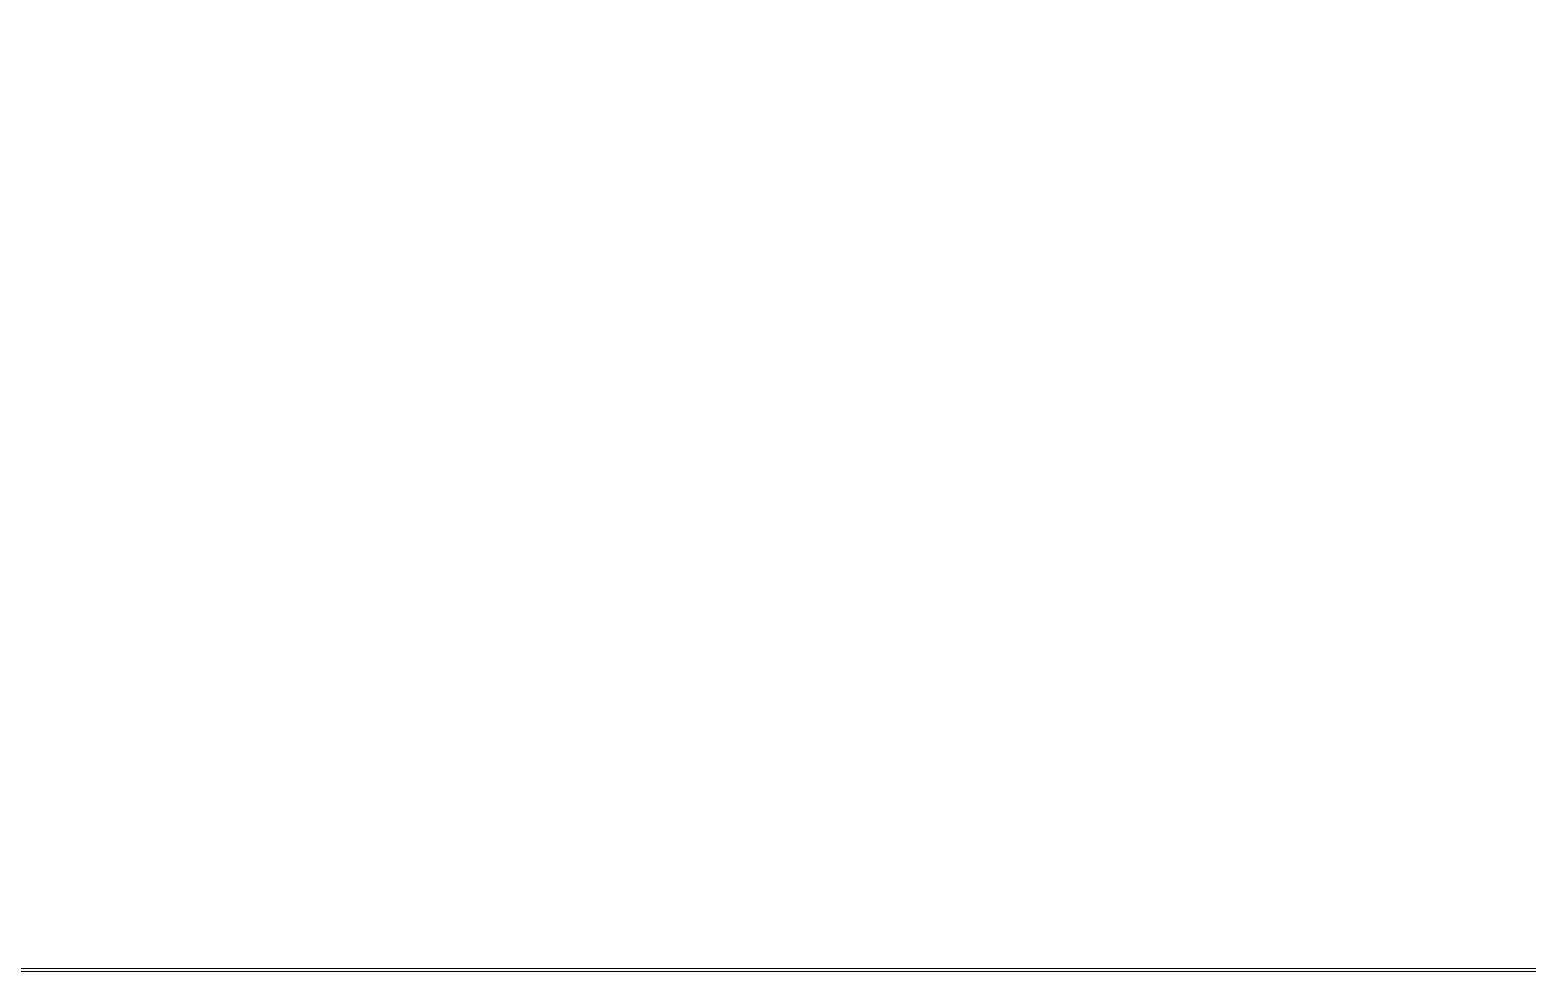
# Model space of a CAD drawing. Header units: millimetres. Extents: x 4739419 to 5837985, y 2291271 to 3446271.
# Drawn here: x 5003189 to 5004240, y 2404789 to 2405450 of the extents above; entities that cross this region are included whole.
import ezdxf

# ---------------------------------------------------------------- set-up
doc = ezdxf.new("R2010")
doc.units = ezdxf.units.MM
doc.layers.get('0').update_dxf_attribs({"color": 255})
doc.layers.add('XR-평면도$0$A-CNTL', color=9, linetype='Continuous', lineweight=15)
doc.layers.add('XR-평면도$0$A-ELEV-LIN3', color=9, linetype='Continuous', lineweight=18)

# ---------------------------------------------------------------- blocks, each defined once
blk = doc.blocks.new('XR-평면도$0$무소음트렌치')
at = {"layer": 'XR-평면도$0$A-ELEV-LIN3'}
for p, q in [((0, 200), (7800, 200)), ((2, 198), (7798, 198))]:
    blk.add_line(p, q, dxfattribs=at)
blk = doc.blocks.new('XR-평면도$0$RAMP_올라감(기준층) (210411)')
at = {"layer": 'XR-평면도$0$A-CNTL', "ltscale": 300}
blk.add_lwpolyline([(-20700, 15000), (-20700, -15000, 0.414214), (0, -35700, 0.414214), (20700, -15000), (20700, 15000, 0.414214), (0, 35700, 0.414214)], format="xyb", close=True, dxfattribs=at)
at = {"layer": 'XR-평면도$0$A-ELEV-LIN3'}
blk.add_lwpolyline([(-19700, -15700), (-12280.1, -15700, 0.397632), (0, -27300, 0.397632), (12280.1, -15700), (19700, -15700), (19700, -34700), (-19700, -34700)], format="xyb", close=True, dxfattribs=at)
at = {"layer": 'XR-평면도$0$A-ELEV-LIN3', "rotation": 180}
blk.add_blockref('XR-평면도$0$무소음트렌치', (19900, -15500), dxfattribs=at)

msp = doc.modelspace()

# ---------------------------------------------------------------- block references
at = {"rotation": 180}
msp.add_blockref('XR-평면도$0$RAMP_올라감(기준층) (210411)', (5021411.8, 2389091.2), dxfattribs=at)

doc.saveas('drawing.dxf')
